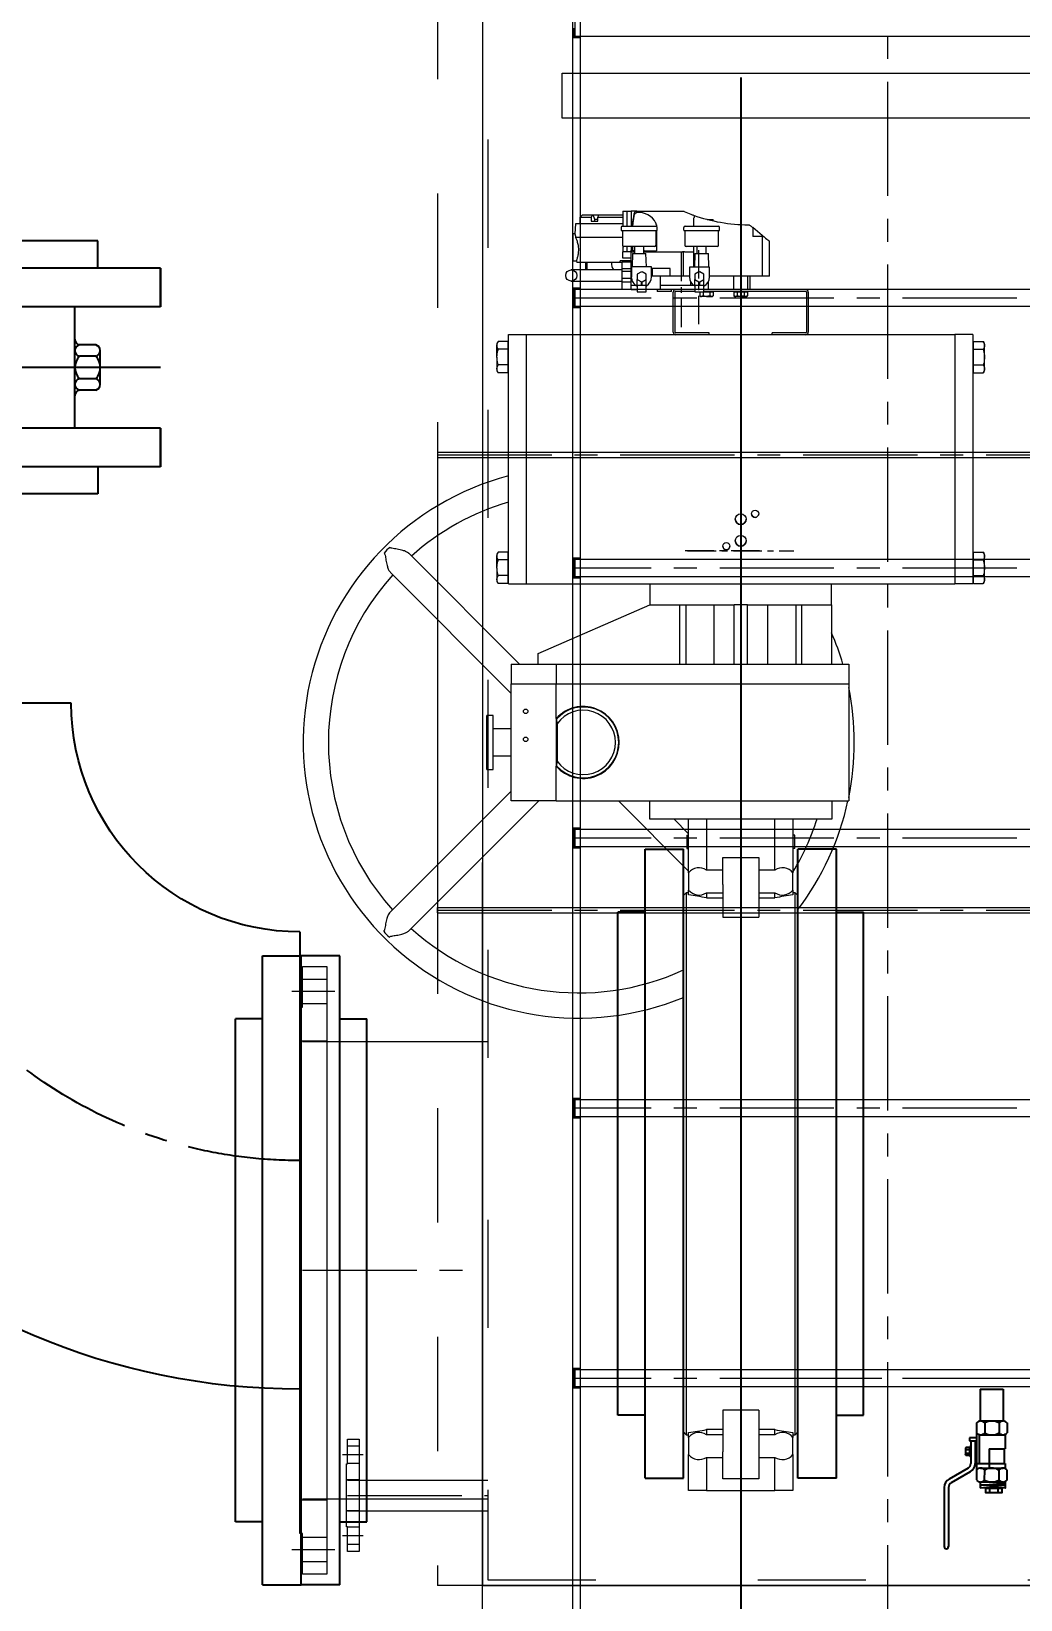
# Model space of a CAD drawing. Extents: x -181672 to 290600, y -29000 to 395522.
# Drawn here: x -88410 to -87310, y 35282 to 37024 of the extents above; entities that cross this region are included whole.
import ezdxf

# ---------------------------------------------------------------- set-up
doc = ezdxf.new("R2010")
doc.units = 0
doc.header["$LTSCALE"] = 10
for name, pattern in [('XFM7P20PCW$0$ACAD_ISO03W100', [30, 12, -18]), ('XFM7P20PCW$0$CENTER', [2, 1.25, -0.25, 0.25, -0.25]), ('XFM7P20PCW$0$CENTER2', [1.125, 0.75, -0.125, 0.125, -0.125]), ('XFM7P20PCW$0$CENTERX2', [20.32, 12.7, -2.54, 2.54, -2.54]), ('XFM7P20PCW$0$PHANTOMX2', [127, 63.5, -12.7, 12.7, -12.7, 12.7, -12.7])]:
    doc.linetypes.add(name, pattern=pattern)
for name, color, linetype in [('XFM7P20PCW$0$M-CWTR-CENT', 252, 'XFM7P20PCW$0$CENTER'), ('XFM7P20PCW$0$M-CWTR-VAVE', 252, 'Continuous'), ('XFM7P20PCW$0$P-PCWR-20.7-P', 252, 'Continuous'), ('XFM7P20PCW$0$管架', 252, 'Continuous')]:
    doc.layers.add(name, color=color, linetype=linetype)
for name, color, linetype, lineweight in [('XFM7P20PCW$0$中心線', 252, 'XFM7P20PCW$0$CENTERX2', 9), ('XFM7P20PCW$0$假想線', 252, 'XFM7P20PCW$0$PHANTOMX2', 9), ('XFM7P20PCW$0$實線', 252, 'Continuous', 9), ('XFM7P20PCW$0$爬梯護欄', 231, 'Continuous', 9), ('XFM7P20PCW$0$虛線', 252, 'XFM7P20PCW$0$ACAD_ISO03W100', 9)]:
    doc.layers.add(name, color=color, linetype=linetype, lineweight=lineweight)
doc.styles.add('XFM7P20PCW$0$Standard', font='txt.shx', dxfattribs={"bigfont": 'chineset.shx'})

# ---------------------------------------------------------------- blocks, each defined once
blk = doc.blocks.new('XFM7P20PCW$0$SL500')
for p, q in [((0, -34.925), (0, 34.925)), ((4.28625, 34.925), (0, 34.925)), ((4.28625, -34.925), (4.28625, 34.925)), ((4.28625, 27.94), (7.3025, 27.94)), ((7.3025, -27.94), (7.3025, 27.94)), ((4.28625, -27.94), (7.3025, -27.94)), ((4.28625, -34.925), (0, -34.925))]:
    blk.add_line(p, q)
blk = doc.blocks.new('XFM7P20PCW$0$控制閥 500A ON OFF')
at = {"linetype": 'Continuous', "lineweight": 15}
for p, q in [((-239.3, 1054), (-242.3, 1051)), ((-242.3, 1051), (-242.3, 1044)), ((-229.7, 1051), (-242.3, 1051)), ((-239.3, 1054), (-228.5, 1054)), ((-228.5, 1054), (-229.7, 1051)), ((-229.7, 1051), (-229.7, 1047)), ((-229.7, 1047), (-222.4, 1047)), ((-228.5, 1054), (-227.6, 1054)), ((-227.7, 1054), (-221.2, 1054)), ((-225.5, 1049), (-227.6, 1054)), ((-222.4, 1049), (-225.6, 1049)), ((-225.5, 1047), (-225.5, 1049)), ((-222.4, 1051), (-221.2, 1054)), ((-222.4, 1047), (-222.4, 1051)), ((-194.5, 1051), (-222.4, 1051)), ((-221.2, 1054), (-194.5, 1054)), ((-194.5, 1058), (-194.5, 1041.5)), ((-194.5, 1058), (-189.6, 1058)), ((-189.6, 1041.5), (-189.6, 1058)), ((-189.6, 1058), (-185.3, 1058)), ((-185.3, 1058), (-185.3, 1041.5)), ((-178.8, 1058), (-185.3, 1058)), ((-184.2, 1041.5), (-182.6, 1050.6)), ((-182.4, 1051.9), (-182.6, 1050.6)), ((-182.4, 1051.9), (-181.8, 1055.5)), ((-178.8, 1058), (-127.5, 1058)), ((-115.5, 1050.4), (-115.4, 1051.1)), ((-115.5, 1041.5), (-115.5, 1050.4)), ((-100.6, 1049), (-97.3, 1049)), ((-97.3, 1049), (-94, 1049)), ((-94, 1047.4), (-94, 1049)), ((-247.9, 1033), (-249.8, 1033)), ((-249.8, 1003), (-249.8, 1033)), ((-247, 1044), (-247.9, 1033)), ((-194.5, 1044), (-247, 1044)), ((-194.9, 1029), (-246.7, 1029)), ((-196.3, 1040), (-196.3, 1036.9)), ((-195.9, 1036.5), (-156.6, 1036.5)), ((-194.9, 1036.5), (-194.9, 1020.5)), ((-194.8, 1041.5), (-157.7, 1041.5)), ((-157.6, 1020.5), (-157.6, 1036.5)), ((-157.2, 1042.9), (-157.2, 1041.4)), ((-157.2, 1036.5), (-157.2, 1014)), ((-156.3, 1036.9), (-156.3, 1040)), ((-126.9, 1040), (-126.9, 1036.9)), ((-126.5, 1036.5), (-87.3, 1036.5)), ((-125.5, 1036.5), (-125.5, 1020.5)), ((-125.4, 1041.5), (-88.4, 1041.5)), ((-88.3, 1020.5), (-88.3, 1036.5)), ((-86.9, 1036.9), (-86.9, 1040)), ((-50.3, 1040), (-50.1, 1039.9)), ((-50.1, 1039.9), (-50.1, 1030)), ((-39.5, 1031.2), (-50.1, 1039.9)), ((-39.5, 1030), (-50.1, 1030)), ((-39.5, 1030), (-39.5, 1031.2)), ((-39.5, 1031.2), (-39.3, 1031.1)), ((-39.3, 986), (-39.3, 1031.1)), ((-194.5, 1019.5), (-194.5, 1013)), ((-194.5, 1006), (-194.5, 1013)), ((-185.3, 1013), (-194.5, 1013)), ((-159.1, 1019), (-193.4, 1019)), ((-189.6, 1013), (-189.6, 1019)), ((-185.3, 1019), (-185.3, 1013)), ((-185.3, 991.4), (-185.3, 1013)), ((-185.3, 1013), (-181.3, 1013)), ((-183.7, 1011), (-184.3, 996.2)), ((-183.7, 1019), (-183.7, 1014)), ((-181.3, 1014), (-183.7, 1014)), ((-183.7, 1011), (-168.8, 1011)), ((-181.3, 1011), (-181.3, 1019)), ((-171.3, 1011), (-171.3, 1019)), ((-170.4, 1014), (-171.3, 1014)), ((-170.4, 1013), (-171.3, 1013)), ((-170.4, 1014), (-157.2, 1014)), ((-170.4, 1013), (-128.2, 1013)), ((-168.3, 996.2), (-168.8, 1011)), ((-127, 1013), (-128.2, 1013)), ((-126, 1013), (-127, 1013)), ((-127, 986), (-127, 1013)), ((-126, 1013), (-115.5, 1013)), ((-89.7, 1019), (-124.1, 1019)), ((-115.5, 1013), (-115.5, 1019)), ((-115.5, 996), (-115.5, 1013)), ((-114.4, 1011), (-114.9, 996)), ((-114.4, 1011), (-99.4, 1011)), ((-111.9, 1011), (-111.9, 1019)), ((-101.9, 1011), (-101.9, 1019)), ((-98.9, 996), (-99.4, 1011)), ((-31.5, 1013), (-31.5, 1024.7)), ((-31.5, 986), (-31.5, 1013)), ((-249.8, 1003), (-246, 1003)), ((-246, 1003), (-245.8, 1001)), ((-197.3, 1001), (-245.8, 1001)), ((-235.9, 1001), (-235.9, 993.7)), ((-234.3, 993.4), (-234.3, 1001)), ((-231.7, 992.9), (-234.3, 993.4)), ((-197.3, 1001), (-197.3, 1003)), ((-192.3, 1003), (-197.3, 1003)), ((-195.3, 1001), (-197.3, 1001)), ((-195.3, 1002), (-185.3, 1002)), ((-195.3, 994.5), (-195.3, 1002)), ((-195.3, 994.5), (-185.3, 994.5)), ((-195.3, 991.4), (-195.3, 994.5)), ((-185.3, 1006), (-194.5, 1006)), ((-192.3, 1003), (-192.3, 1002)), ((-185.3, 1003), (-192.3, 1003)), ((-185, 996.2), (-185, 985.3)), ((-162.5, 996.2), (-185, 996.2)), ((-162.5, 985.3), (-162.5, 996.2)), ((-142, 994.5), (-162, 994.5)), ((-162, 994.5), (-162, 994.5)), ((-162, 994.5), (-162, 986)), ((-142, 986), (-142, 994.5)), ((-120.6, 996), (-120.6, 985.1)), ((-98.1, 996), (-120.6, 996)), ((-98.1, 985.1), (-98.1, 996)), ((-195.3, 992.9), (-251.8, 992.9)), ((-251.8, 980.5), (-195.3, 980.5)), ((-195.3, 983.6), (-195.3, 991.4)), ((-195.3, 991.4), (-185.3, 991.4)), ((-195.3, 983.6), (-185.3, 983.6)), ((-195.3, 979.7), (-195.3, 983.6)), ((-195.3, 979.7), (-185.3, 979.7)), ((-195.3, 971.4), (-195.3, 979.7)), ((-185.3, 983.6), (-185.3, 991.4)), ((-185, 986), (-185.3, 986)), ((-185.3, 979.7), (-185.3, 983.6)), ((-185.3, 971.4), (-185.3, 979.7)), ((-185.3, 976), (-180.1, 976)), ((-173.9, 990.6), (-178.4, 988)), ((-178.4, 988), (-178.4, 982.3)), ((-178.4, 982.3), (-173.9, 979.7)), ((-178.4, 975.7), (-178.4, 982.3)), ((-178.4, 975.7), (-178.4, 968.7)), ((-175.9, 975.7), (-178.4, 975.7)), ((-173.9, 975.7), (-175.9, 975.7)), ((-173.9, 975.7), (-173.9, 979.7)), ((-172.9, 975.7), (-173.9, 975.7)), ((-168.4, 988), (-172.9, 990.6)), ((-172.9, 979.7), (-168.4, 982.3)), ((-172.9, 975.7), (-172.9, 979.7)), ((-170.9, 975.7), (-172.9, 975.7)), ((-168.4, 975.7), (-170.9, 975.7)), ((-168.4, 982.3), (-168.4, 988)), ((-168.4, 975.7), (-168.4, 982.3)), ((-168.4, 968.7), (-168.4, 975.7)), ((-162, 986), (-162.5, 986)), ((-142, 986), (-162, 986)), ((-152.5, 971), (-152.5, 986)), ((-152.5, 976), (-119.4, 976)), ((-127, 986), (-142, 986)), ((-120.6, 986), (-127, 986)), ((-119.4, 980.1), (-119.4, 976)), ((-109.9, 990.6), (-114.4, 988)), ((-114.4, 988), (-114.4, 982.3)), ((-114.4, 982.3), (-109.9, 979.7)), ((-114.4, 975.7), (-114.4, 982.3)), ((-114.4, 975.7), (-114.4, 968.7)), ((-111.9, 975.7), (-114.4, 975.7)), ((-109.9, 975.7), (-111.9, 975.7)), ((-109.9, 975.7), (-109.9, 979.7)), ((-108.9, 975.7), (-109.9, 975.7)), ((-104.4, 988), (-108.9, 990.6)), ((-108.9, 979.7), (-104.4, 982.3)), ((-108.9, 975.7), (-108.9, 979.7)), ((-106.9, 975.7), (-108.9, 975.7)), ((-104.4, 975.7), (-106.9, 975.7)), ((-104.4, 982.3), (-104.4, 988)), ((-104.4, 975.7), (-104.4, 982.3)), ((-104.4, 968.7), (-104.4, 975.7)), ((-99.5, 979.7), (-99.5, 971)), ((-99.5, 979.7), (-99.5, 971)), ((-39.3, 986), (-98.1, 986)), ((-71.5, 986), (-71.5, 971)), ((-55.5, 971), (-55.5, 986)), ((-53, 971), (-53, 986)), ((-39.1, 986), (-39.3, 986)), ((-31.5, 986), (-39.1, 986)), ((-195.3, 971.4), (-185.3, 971.4)), ((-185.3, 971), (-185.3, 971.4)), ((-179, 971), (-179, 971)), ((-179, 971), (-178.4, 971)), ((-178.4, 968.7), (-168.4, 968.7)), ((-152.5, 971), (-168.4, 971)), ((-156.5, 971), (-156.5, 969)), ((-140.5, 969), (-156.5, 969)), ((-135.8, 971), (-152.5, 971)), ((-140.5, 969), (-140.5, 971)), ((-138.5, 923.7), (-138.5, 968.3)), ((-136.5, 923.7), (-136.5, 968.3)), ((-114.4, 971), (-135.8, 971)), ((-114.4, 969), (-135.8, 969)), ((-114.4, 968.7), (-104.4, 968.7)), ((-109, 968.4), (-109, 964.1)), ((-109, 968.4), (-107.1, 968.4)), ((-109, 964.1), (-108, 963.5)), ((-108, 968.7), (-108, 968.4)), ((-108, 963.5), (-107.1, 963.5)), ((-107.1, 968.4), (-105.3, 968.4)), ((-101.5, 963.5), (-107.1, 963.5)), ((-105.3, 968.4), (-105.3, 964.1)), ((-105.3, 968.4), (-101.5, 968.4)), ((8.8, 971), (-104.4, 971)), ((8.8, 969), (-104.4, 969)), ((-101.5, 968.4), (-97.7, 968.4)), ((-101.5, 963.5), (-95.9, 963.5)), ((-97.7, 968.4), (-97.7, 964.1)), ((-97.7, 968.4), (-95.9, 968.4)), ((-95.9, 968.4), (-94, 968.4)), ((-95.9, 963.5), (-95, 963.5)), ((-95, 968.4), (-95, 969)), ((-95, 963.5), (-94, 964.1)), ((-94, 968.4), (-94, 964.1)), ((-71, 968.4), (-71, 964.1)), ((-71, 968.4), (-69.1, 968.4)), ((-71, 964.1), (-70, 963.5)), ((-70, 969), (-70, 968.4)), ((-70, 963.5), (-69.1, 963.5)), ((-69.1, 968.4), (-67.3, 968.4)), ((-63.5, 963.5), (-69.1, 963.5)), ((-67.3, 968.4), (-67.3, 964.1)), ((-67.3, 968.4), (-63.5, 968.4)), ((-63.5, 968.4), (-59.7, 968.4)), ((-63.5, 963.5), (-57.9, 963.5)), ((-59.7, 968.4), (-59.7, 964.1)), ((-59.7, 968.4), (-57.9, 968.4)), ((-57.9, 968.4), (-56, 968.4)), ((-57.9, 963.5), (-57, 963.5)), ((-57, 968.4), (-57, 969)), ((-57, 963.5), (-56, 964.1)), ((-56, 968.4), (-56, 964.1)), ((9.5, 968.3), (9.5, 923.7)), ((11.5, 968.3), (11.5, 923.7)), ((-333, 913.3), (-334.4, 911)), ((-334.4, 911), (-334.4, 909)), ((-334.4, 896), (-334.4, 909)), ((-322.3, 913.3), (-333, 913.3)), ((-322.3, 913.3), (-322.3, 909)), ((-321.5, 911), (-322.3, 911)), ((-322.3, 909), (-322.3, 904.7)), ((-321.5, 921), (-301.5, 921)), ((-321.5, 912.1), (-321.5, 921)), ((-321.5, 808.8), (-321.5, 912.1)), ((-301.5, 912.1), (-301.5, 921)), ((-301.5, 921), (174.5, 921)), ((-301.5, 808.8), (-301.5, 912.1)), ((-98.5, 923), (-135.8, 923)), ((-98.5, 921), (-98.5, 923)), ((-28.5, 921), (-28.5, 923)), ((8.8, 923), (-28.5, 923)), ((194.5, 921), (174.5, 921)), ((174.5, 921), (174.5, 912.1)), ((174.5, 912.1), (174.5, 808.8)), ((194.5, 921), (194.5, 912.1)), ((194.5, 912.1), (194.5, 808.8)), ((195.3, 911), (194.5, 911)), ((195.3, 909), (195.3, 913.3)), ((195.3, 913.3), (206, 913.3)), ((195.3, 904.7), (195.3, 909)), ((207.4, 911), (206, 913.3)), ((207.4, 909), (207.4, 911)), ((207.4, 896), (207.4, 909)), ((-334.4, 896), (-334.4, 883)), ((-322.3, 904.7), (-333, 904.7)), ((-322.3, 904.7), (-322.3, 896)), ((-322.3, 896), (-322.3, 887.3)), ((195.3, 904.7), (206, 904.7)), ((195.3, 896), (195.3, 904.7)), ((195.3, 887.3), (195.3, 896)), ((207.4, 883), (207.4, 896)), ((-334.4, 883), (-334.4, 881)), ((-334.4, 881), (-333, 878.7)), ((-322.3, 887.3), (-333, 887.3)), ((-322.3, 878.7), (-333, 878.7)), ((-322.3, 887.3), (-322.3, 883)), ((-322.3, 883), (-322.3, 878.7)), ((-322.3, 881), (-321.5, 881)), ((194.5, 881), (195.3, 881)), ((195.3, 887.3), (206, 887.3)), ((195.3, 883), (195.3, 887.3)), ((195.3, 878.7), (195.3, 883)), ((195.3, 878.7), (206, 878.7)), ((206, 878.7), (207.4, 881)), ((207.4, 881), (207.4, 883)), ((-321.5, 802.7), (-321.5, 808.8)), ((-321.5, 644), (-321.5, 802.7)), ((-301.5, 802.7), (-301.5, 808.8)), ((-301.5, 644), (-301.5, 802.7)), ((174.5, 808.8), (174.5, 802.7)), ((174.5, 802.7), (174.5, 644)), ((194.5, 808.8), (194.5, 802.7)), ((194.5, 802.7), (194.5, 644)), ((-309.5, 555), (-432, 677.7)), ((-333, 679.3), (-334.4, 677)), ((-334.4, 677), (-334.4, 675)), ((-334.4, 662), (-334.4, 675)), ((-322.3, 679.3), (-333, 679.3)), ((-322.3, 670.7), (-333, 670.7)), ((-322.3, 679.3), (-322.3, 675)), ((-321.5, 677), (-322.3, 677)), ((-322.3, 675), (-322.3, 670.7)), ((-322.3, 670.7), (-322.3, 662)), ((195.3, 677), (194.5, 677)), ((195.3, 675), (195.3, 679.3)), ((195.3, 679.3), (206, 679.3)), ((195.3, 670.7), (195.3, 675)), ((195.3, 670.7), (206, 670.7)), ((195.3, 662), (195.3, 670.7)), ((207.4, 677), (206, 679.3)), ((207.4, 675), (207.4, 677)), ((207.4, 662), (207.4, 675)), ((-452.8, 656.9), (-318.5, 522.3)), ((-334.4, 662), (-334.4, 649)), ((-334.4, 649), (-334.4, 647)), ((-334.4, 647), (-333, 644.7)), ((-322.3, 653.3), (-333, 653.3)), ((-322.3, 644.7), (-333, 644.7)), ((-322.3, 662), (-322.3, 653.3)), ((-322.3, 653.3), (-322.3, 649)), ((-322.3, 649), (-322.3, 644.7)), ((-322.3, 647), (-321.5, 647)), ((194.5, 647), (195.3, 647)), ((195.3, 653.3), (195.3, 662)), ((195.3, 649), (195.3, 653.3)), ((195.3, 653.3), (206, 653.3)), ((195.3, 644.7), (195.3, 649)), ((195.3, 644.7), (206, 644.7)), ((206, 644.7), (207.4, 647)), ((207.4, 649), (207.4, 662)), ((207.4, 647), (207.4, 649)), ((-321.5, 644), (-301.5, 644)), ((-301.5, 644), (174.5, 644)), ((-164.5, 644), (-164.5, 621)), ((37.5, 621), (37.5, 644)), ((194.5, 644), (174.5, 644)), ((-288.5, 566.7), (-164.5, 621)), ((-164.5, 621), (-164.2, 621)), ((-164.2, 621), (-70.9, 621)), ((-131.5, 621), (-131.5, 555)), ((-124.6, 621), (-124.6, 555)), ((-93.4, 621), (-93.4, 555)), ((-55.9, 621), (-70.9, 621)), ((-70.9, 555), (-70.9, 621)), ((-55.9, 621), (37.5, 621)), ((-55.9, 555), (-55.9, 621)), ((-33.6, 621), (-33.6, 555)), ((-2.4, 621), (-2.4, 555)), ((4.5, 620.8), (4.5, 621)), ((4.5, 620.8), (37.5, 621)), ((4.5, 555), (4.5, 620.8)), ((37.5, 621), (37.4, 555)), ((-288.5, 555), (-288.5, 566.7)), ((-318.5, 555), (-318.5, 533)), ((-318.5, 555), (-268.5, 555)), ((-268.5, 555), (-268.5, 533)), ((-268.5, 555), (-63.5, 555)), ((-63.5, 555), (56.5, 555)), ((56.5, 555), (56.5, 533)), ((-318.5, 533), (-268.5, 533)), ((-318.5, 403), (-318.5, 533)), ((-268.5, 533), (-63.5, 533)), ((-268.5, 494.5), (-268.5, 533)), ((-63.5, 533), (56.5, 533)), ((56.5, 533), (56.5, 403)), ((-338.5, 498), (-345.5, 498)), ((-345.5, 438), (-345.5, 498)), ((-338.5, 438), (-338.5, 498)), ((-268.5, 494.5), (-268.5, 441.5)), ((-267.9, 494.2), (-268.5, 494.5)), ((-267.6, 488.9), (-267.9, 494.2)), ((-267.6, 488.9), (-267.6, 447.1)), ((-318.5, 483), (-338.5, 483)), ((-338.5, 453), (-318.5, 453)), ((-345.5, 438), (-338.5, 438)), ((-267.9, 441.8), (-268.5, 441.5)), ((-268.5, 403), (-268.5, 441.5)), ((-267.9, 441.8), (-267.6, 447.1)), ((-318.5, 414), (-453.2, 279.5)), ((-432.4, 258.7), (-287.8, 403)), ((-268.5, 403), (-318.5, 403)), ((-268.5, 403), (-63.5, 403)), ((-199.4, 403), (-121.5, 324.9)), ((-165, 403), (-165, 383)), ((-63.5, 403), (56.5, 403)), ((38, 383), (38, 403)), ((-165, 383), (38, 383)), ((-121.5, 366.5), (-137.9, 383)), ((-121.5, 323.1), (-121.5, 383)), ((-101.5, 383), (-101.5, 326.2)), ((-25.5, 326.2), (-25.5, 383)), ((-5.5, 383), (-5.5, 323.1)), ((-123.5, 365), (-121.5, 365)), ((-123.5, 365), (-123.5, 361)), ((-123.5, 361), (-123.5, 350)), ((-123.5, 361), (-121.5, 361)), ((-123.5, 350), (-121.5, 350)), ((-3.5, 365), (-5.5, 365)), ((-3.5, 350), (-5.5, 350)), ((-3.5, 350), (-3.5, 365)), ((-83.5, 340), (-43.5, 340)), ((-83.5, 310), (-83.5, 340)), ((-43.5, 340), (-43.5, 310)), ((-121.5, 323.1), (-121.5, 304)), ((-83.5, 326.2), (-101.5, 326.2)), ((-25.5, 326.2), (-43.5, 326.2)), ((-5.5, 304), (-5.5, 323.1)), ((-124, 301), (-127, 298)), ((-127, 0), (-127, 298)), ((-121.5, 301), (-124, 301)), ((-124, 301), (-124, 0)), ((-121.5, 298.6), (-121.5, 304)), ((-101.5, 301), (-83.5, 301)), ((-101.5, 301), (-101.5, 295.4)), ((-83.5, 310), (-83.5, 273.8)), ((-43.5, 310), (-43.5, 273.8)), ((-43.5, 301), (-25.5, 301)), ((-25.5, 295.4), (-25.5, 301)), ((-5.5, 304), (-5.5, 298.6)), ((-3, 301), (-5.5, 301)), ((0, 298), (-3, 301)), ((-3, 0), (-3, 301)), ((0, 298), (0, 0)), ((-101.5, 295.4), (-83.5, 295.4)), ((-43.5, 295.4), (-25.5, 295.4)), ((-83.5, 273.8), (-43.5, 273.8)), ((-127, -298), (-127, 0)), ((-124, 0), (-124, -301)), ((-3, -301), (-3, 0)), ((0, 0), (0, -298)), ((-43.5, -273.8), (-83.5, -273.8)), ((-83.5, -273.8), (-83.5, -320)), ((-43.5, -273.8), (-43.5, -320)), ((-83.5, -295.4), (-101.5, -295.4)), ((-101.5, -295.4), (-101.5, -301)), ((-25.5, -295.4), (-43.5, -295.4)), ((-25.5, -301), (-25.5, -295.4)), ((-127, -298), (-124, -301)), ((-124, -301), (-121.5, -301)), ((-121.5, -304), (-121.5, -298.6)), ((-121.5, -304), (-121.5, -323.1)), ((-83.5, -301), (-101.5, -301)), ((-25.5, -301), (-43.5, -301)), ((-5.5, -298.6), (-5.5, -304)), ((-5.5, -301), (-3, -301)), ((-5.5, -323.1), (-5.5, -304)), ((-3, -301), (0, -298)), ((-121.5, -363), (-121.5, -323.1)), ((-101.5, -326.2), (-83.5, -326.2)), ((-101.5, -326.2), (-101.5, -363)), ((-83.5, -350), (-83.5, -320)), ((-43.5, -320), (-43.5, -350)), ((-43.5, -326.2), (-25.5, -326.2)), ((-25.5, -363), (-25.5, -326.2)), ((-5.5, -323.1), (-5.5, -363)), ((-101.5, -363), (-121.5, -363)), ((-101.5, -363), (-25.5, -363)), ((-43.5, -350), (-83.5, -350)), ((-5.5, -363), (-25.5, -363))]:
    blk.add_line(p, q, dxfattribs=at)
at = {"linetype": 'XFM7P20PCW$0$CENTERX2', "lineweight": 0, "ltscale": 0.25}
for p, q in [((-129.5, 1012), (-129.5, 926)), ((-110.5, 1015), (-110.5, 932)), ((-63.5, 1015), (-63.5, 932)), ((-42.5, 681), (-125.5, 681)), ((-122.5, 681), (-4.5, 681))]:
    blk.add_line(p, q, dxfattribs=at)
at = {"linetype": 'Continuous', "lineweight": 15, "flags": 128}
for points in [[(-39.3, 1031.1), (-37.5, 1029.6), (-35.9, 1028.3), (-34.6, 1027.2), (-33.5, 1026.3), (-32.6, 1025.6), (-32, 1025.1), (-31.6, 1024.8), (-31.5, 1024.7)], [(-234.3, 993.4), (-235.2, 993.5), (-235.8, 993.6), (-235.9, 993.7)]]:
    blk.add_lwpolyline(points, dxfattribs=at)
at = {"linetype": 'Continuous', "lineweight": 15}
for centre, radius in [((-251.8, 986.7), 6.22), ((-63.5, 716), 6), ((-47.5, 722), 4), ((-63.5, 692), 6), ((-79.5, 686), 4), ((-302.5, 502.5), 2.5), ((-302.5, 471.5), 2.5)]:
    blk.add_circle(centre, radius, dxfattribs=at)
for centre, radius, start, end in [((-178.8, 1055), 3, 90, 169.937), ((-176.3, 1035.8), 20.7, 26.3006, 97.4057), ((-127.5, 1055), 3, 66.9655, 90), ((-53.9, 1228.1), 185.1, 246.9655, 249.4407), ((-53.9, 1228.1), 185.1, 249.4407, 250.4524), ((-53.9, 1228.1), 185.1, 250.4524, 269.6727), ((-194.8, 1040), 1.48, 90, 180), ((-195.9, 1036.9), 0.381, 180, 270), ((-157.7, 1040), 1.48, 0, 90), ((-156.6, 1036.9), 0.381, 270, 0), ((-125.4, 1040), 1.48, 90, 180), ((-126.5, 1036.9), 0.381, 180, 270), ((-88.4, 1040), 1.48, 0, 90), ((-87.3, 1036.9), 0.381, 270, 0), ((-193.4, 1020.5), 1.48, 180, 270), ((-159.1, 1020.5), 1.48, 270, 0), ((-124.1, 1020.5), 1.48, 180, 270), ((-89.7, 1020.5), 1.48, 270, 0), ((-192.3, 1001), 14.9, 180, 212.7417), ((-173.8, 985.3), 11.3, 180, 245.9483), ((-173.4, 985.1), 5.5, 84.62, 95.38), ((-173.4, 985.1), 5.5, 264.62, 275.38), ((-173.8, 985.3), 11.3, 298.7722, 0), ((-109.4, 985.1), 11.2, 180, 243.6122), ((-109.4, 985.1), 5.5, 84.62, 95.38), ((-109.4, 985.1), 5.5, 264.62, 275.38), ((-109.4, 985.1), 11.3, 296.3878, 0), ((-135.8, 968.3), 2.74, 90, 180), ((-135.8, 968.3), 0.737, 90, 180), ((8.8, 968.3), 2.74, 0, 90), ((8.8, 968.3), 0.737, 0, 90), ((-135.8, 923.7), 2.74, 180, 270), ((-135.8, 923.7), 0.737, 180, 270), ((8.8, 923.7), 2.74, 270, 0), ((8.8, 923.7), 0.737, 270, 0), ((-243.5, 468), 306.2, 104.7597, 292.3655), ((-243.5, 468), 278.2, 106.2846, 131.9031), ((-63.5, 716), 6, 180, 270), ((-63.5, 716), 6, 270, 360), ((-47.5, 722), 4, 180, 270), ((-47.5, 722), 4, 270, 0), ((-441.5, 666.5), 21.6, 122.7038, 147.165), ((-79.5, 686), 4, 180, 270), ((-79.5, 686), 4, 269.9999, 0), ((-63.5, 692), 6, 180, 269.9999), ((-63.5, 692), 6, 270, 360), ((-243.5, 468), 278.2, 137.9657, 221.9031), ((-243.5, 468), 306.2, 16.5087, 23.4139), ((-243.5, 468), 306.2, 348.4828, 11.5172), ((-238.5, 468), 40, 221.4096, 138.5904), ((-238.5, 468), 39.4, 221.7458, 138.2542), ((-238.5, 468), 35.8, 215.6114, 144.3886), ((-243.5, 468), 306.2, 322.6858, 347.7426), ((-243.5, 468), 278.2, 328.827, 342.2073), ((-109.8, 313.6), 15.1, 56.4597, 140.6906), ((-17.2, 313.6), 15.1, 39.3094, 123.5403), ((-109.8, 313.6), 15.1, 219.3094, 303.5403), ((-159.5, 0), 301, 78.8901, 82.7473), ((-17.2, 313.6), 15.1, 236.4597, 320.6906), ((32.5, 0), 301, 97.2527, 101.1099), ((-243.5, 468), 278.2, 227.9657, 294.7599), ((-442, 270), 21.6, 212.7041, 237.1648), ((-159.5, 0), 301, 277.2527, 281.1099), ((32.5, 0), 301, 258.8901, 262.7473), ((-109.8, -313.6), 15.1, 56.4597, 140.6906), ((-17.2, -313.6), 15.1, 39.3094, 123.5403), ((-109.8, -313.6), 15.1, 219.3094, 303.5403), ((-17.2, -313.6), 15.1, 236.4597, 320.6906)]:
    blk.add_arc(centre, radius, start, end, dxfattribs=at)
for centre, major_axis, ratio, start_param, end_param in [((178.4, 981), (-344, 0), 0.029072, 0.523599, 0.545179), ((-154.8, 981), (449.5, 0), 0.022246, 4.644526, 4.66)]:
    blk.add_ellipse(centre, major_axis=major_axis, ratio=ratio, start_param=start_param, end_param=end_param, dxfattribs=at)
for points, knots in [([(-182.6, 1050.6), (-182.9, 1049), (-183.4, 1046), (-183.6, 1043), (-183.6, 1041.5)], [0, 0, 0, 0, 0.5133792, 1, 1, 1, 1]), ([(-178.9, 1056.4), (-179.1, 1056.4), (-179.5, 1056.3), (-180.3, 1055.9), (-181.4, 1054.7), (-182.1, 1053.3), (-182.3, 1052.2), (-182.4, 1051.9)], [0, 0, 0, 0, 0.061827, 0.219757, 0.465993, 0.843311, 1, 1, 1, 1]), ([(-115.8, 1053.7), (-115.8, 1053.7), (-115.7, 1053.6), (-115.5, 1053.4), (-115.3, 1052.8), (-115.2, 1052.1), (-115.4, 1051.4), (-115.4, 1051.1)], [0, 0, 0, 0, 0.003105, 0.274178, 0.524471, 0.761994, 1, 1, 1, 1]), ([(-247.9, 1033), (-247.9, 1033), (-247.9, 1033), (-247.8, 1032.6), (-247.5, 1031.8), (-247.2, 1030.7), (-246.9, 1029.6), (-246.7, 1029)], [0, 0, 0, 0, 0.111907, 0.330834, 0.539424, 0.753561, 1, 1, 1, 1]), ([(-246, 1003), (-246, 1003), (-246, 1003), (-245.9, 1003.4), (-245.6, 1004.2), (-245.2, 1005.3), (-244.7, 1006.8), (-244.3, 1008.6), (-243.8, 1010.7), (-243.6, 1013), (-243.5, 1015.5), (-243.6, 1017.9), (-243.9, 1020.2), (-244.4, 1022.4), (-245, 1024.5), (-245.8, 1026.8), (-246.4, 1028.2), (-246.7, 1029)], [0, 0, 0, 0, 0.037387, 0.104724, 0.168793, 0.234543, 0.302068, 0.371375, 0.441895, 0.51469, 0.581145, 0.649887, 0.711129, 0.774017, 0.838069, 0.90361, 1, 1, 1, 1]), ([(-157.2, 1042.9), (-157.3, 1043.2), (-157.3, 1043.8), (-157.4, 1044.5), (-157.6, 1044.9), (-157.7, 1045)], [0, 0, 0, 0, 0.347942, 0.734737, 1, 1, 1, 1]), ([(-54.9, 1043), (-54.9, 1043), (-54.6, 1043), (-54, 1042.9), (-53.4, 1042.5), (-53.1, 1042.3)], [0, 0, 0, 0, 0.003939, 0.453591, 1, 1, 1, 1]), ([(-53.1, 1042.3), (-52.7, 1042), (-51.9, 1041.4), (-50.9, 1040.5), (-50.3, 1040)], [0, 0, 0, 0, 0.397523, 1, 1, 1, 1]), ([(-185.3, 1013), (-185, 1014.8), (-184.6, 1016.8), (-184.5, 1018.9), (-184.5, 1019)], [0, 0, 0, 0, 0.926768, 1, 1, 1, 1]), ([(-107.1, 963.5), (-107.2, 963.5), (-107.8, 963.5), (-108.4, 963.8), (-109, 964.1)], [0, 0, 0, 0, 0.070215, 1, 1, 1, 1]), ([(-105.3, 964.1), (-105.6, 963.9), (-106.2, 963.6), (-106.8, 963.5), (-107.1, 963.5)], [0, 0, 0, 0, 0.495458, 1, 1, 1, 1]), ([(-101.5, 963.5), (-101.8, 963.5), (-103.1, 963.5), (-104.3, 963.8), (-105.3, 964.1)], [0, 0, 0, 0, 0.241852, 1, 1, 1, 1]), ([(-97.7, 964.1), (-98, 964), (-99.2, 963.7), (-100.5, 963.6), (-101.5, 963.5)], [0, 0, 0, 0, 0.2237132, 1, 1, 1, 1]), ([(-95.9, 963.5), (-95.9, 963.5), (-96.5, 963.5), (-97.2, 963.8), (-97.7, 964.1)], [0, 0, 0, 0, 0.070215, 1, 1, 1, 1]), ([(-94, 964.1), (-94.3, 963.9), (-94.9, 963.6), (-95.6, 963.5), (-95.9, 963.5)], [0, 0, 0, 0, 0.495458, 1, 1, 1, 1]), ([(-69.1, 963.5), (-69.2, 963.5), (-69.8, 963.5), (-70.4, 963.8), (-71, 964.1)], [0, 0, 0, 0, 0.070215, 1, 1, 1, 1]), ([(-67.3, 964.1), (-67.6, 963.9), (-68.2, 963.6), (-68.8, 963.5), (-69.1, 963.5)], [0, 0, 0, 0, 0.495458, 1, 1, 1, 1]), ([(-63.5, 963.5), (-63.8, 963.5), (-65.1, 963.5), (-66.3, 963.8), (-67.3, 964.1)], [0, 0, 0, 0, 0.241851, 1, 1, 1, 1]), ([(-59.7, 964.1), (-60, 964), (-61.2, 963.7), (-62.5, 963.6), (-63.5, 963.5)], [0, 0, 0, 0, 0.2237133, 1, 1, 1, 1]), ([(-57.9, 963.5), (-57.9, 963.5), (-58.5, 963.5), (-59.2, 963.8), (-59.7, 964.1)], [0, 0, 0, 0, 0.070215, 1, 1, 1, 1]), ([(-56, 964.1), (-56.3, 963.9), (-56.9, 963.6), (-57.6, 963.5), (-57.9, 963.5)], [0, 0, 0, 0, 0.495458, 1, 1, 1, 1]), ([(-334.4, 909), (-334.4, 909.1), (-334.4, 909.9), (-334.1, 911.3), (-333.4, 912.7), (-333, 913.3)], [0, 0, 0, 0, 0.070104, 0.530791, 1, 1, 1, 1]), ([(-333, 904.7), (-333.4, 905.4), (-334.2, 906.8), (-334.3, 908.3), (-334.4, 909)], [0, 0, 0, 0, 0.495458, 1, 1, 1, 1]), ([(206, 913.3), (206.4, 912.6), (207.2, 911.2), (207.3, 909.7), (207.4, 909)], [0, 0, 0, 0, 0.495458, 1, 1, 1, 1]), ([(207.4, 909), (207.4, 908.9), (207.4, 908.1), (207.1, 906.6), (206.4, 905.3), (206, 904.7)], [0, 0, 0, 0, 0.070103, 0.530791, 1, 1, 1, 1]), ([(-334.4, 896), (-334.4, 896.7), (-334.3, 898.5), (-333.9, 901.4), (-333.3, 903.6), (-333, 904.7)], [0, 0, 0, 0, 0.239358, 0.617579, 1, 1, 1, 1]), ([(-333, 887.3), (-333.2, 888), (-333.7, 889.7), (-334.2, 892.6), (-334.3, 894.9), (-334.4, 896)], [0, 0, 0, 0, 0.220541, 0.607743, 1, 1, 1, 1]), ([(206, 904.7), (206.3, 903.6), (206.9, 901.4), (207.3, 898.5), (207.4, 896.7), (207.4, 896)], [0, 0, 0, 0, 0.378555, 0.760641, 1, 1, 1, 1]), ([(207.4, 896), (207.3, 894.9), (207.2, 892.6), (206.7, 889.7), (206.2, 888), (206, 887.3)], [0, 0, 0, 0, 0.38687, 0.779459, 1, 1, 1, 1]), ([(-334.4, 883), (-334.4, 883.1), (-334.4, 883.9), (-334.1, 885.4), (-333.4, 886.7), (-333, 887.3)], [0, 0, 0, 0, 0.070103, 0.530791, 1, 1, 1, 1]), ([(-333, 878.7), (-333.4, 879.4), (-334.2, 880.8), (-334.3, 882.3), (-334.4, 883)], [0, 0, 0, 0, 0.495458, 1, 1, 1, 1]), ([(206, 887.3), (206.4, 886.6), (207.2, 885.2), (207.3, 883.7), (207.4, 883)], [0, 0, 0, 0, 0.495459, 1, 1, 1, 1]), ([(207.4, 883), (207.4, 882.9), (207.4, 882.1), (207.1, 880.7), (206.4, 879.3), (206, 878.7)], [0, 0, 0, 0, 0.070104, 0.530791, 1, 1, 1, 1]), ([(-432, 677.7), (-432.2, 677.9), (-433, 678.7), (-434.8, 679.7), (-437, 680.7), (-439.4, 681.4), (-442.1, 682.1), (-445.2, 682.7), (-448.2, 683.1), (-450.8, 683.5), (-452.5, 684.1), (-453, 684.5), (-453.2, 684.7)], [0, 0, 0, 0, 0.05778, 0.194073, 0.284362, 0.377252, 0.50056, 0.627345, 0.754911, 0.885783, 0.958082, 1, 1, 1, 1]), ([(-459.7, 678.2), (-459.5, 678), (-459, 677.4), (-458.5, 675.7), (-458.1, 673.3), (-457.8, 670.4), (-457.2, 667.5), (-456.6, 664.8), (-455.9, 662.5), (-455.2, 660.6), (-454.4, 659), (-453.6, 657.8), (-453, 657.2), (-452.8, 656.9)], [0, 0, 0, 0, 0.04024, 0.125933, 0.24095, 0.35906, 0.480468, 0.604732, 0.69388, 0.785137, 0.858718, 0.934297, 1, 1, 1, 1]), ([(-334.4, 675), (-334.4, 675.1), (-334.4, 675.9), (-334.1, 677.3), (-333.4, 678.7), (-333, 679.3)], [0, 0, 0, 0, 0.070104, 0.530791, 1, 1, 1, 1]), ([(-333, 670.7), (-333.4, 671.4), (-334.2, 672.8), (-334.3, 674.3), (-334.4, 675)], [0, 0, 0, 0, 0.495458, 1, 1, 1, 1]), ([(-334.4, 662), (-334.4, 662.7), (-334.3, 664.5), (-333.9, 667.4), (-333.3, 669.6), (-333, 670.7)], [0, 0, 0, 0, 0.239357, 0.617579, 1, 1, 1, 1]), ([(206, 679.3), (206.4, 678.6), (207.2, 677.2), (207.3, 675.7), (207.4, 675)], [0, 0, 0, 0, 0.495458, 1, 1, 1, 1]), ([(207.4, 675), (207.4, 674.9), (207.4, 674.1), (207.1, 672.6), (206.4, 671.3), (206, 670.7)], [0, 0, 0, 0, 0.070104, 0.530791, 1, 1, 1, 1]), ([(206, 670.7), (206.3, 669.6), (206.9, 667.4), (207.3, 664.5), (207.4, 662.7), (207.4, 662)], [0, 0, 0, 0, 0.378556, 0.760642, 1, 1, 1, 1]), ([(-333, 653.3), (-333.2, 654), (-333.7, 655.7), (-334.2, 658.6), (-334.3, 660.9), (-334.4, 662)], [0, 0, 0, 0, 0.220542, 0.607743, 1, 1, 1, 1]), ([(-334.4, 649), (-334.4, 649.1), (-334.4, 649.9), (-334.1, 651.4), (-333.4, 652.7), (-333, 653.3)], [0, 0, 0, 0, 0.070104, 0.530791, 1, 1, 1, 1]), ([(-333, 644.7), (-333.4, 645.4), (-334.2, 646.8), (-334.3, 648.3), (-334.4, 649)], [0, 0, 0, 0, 0.495458, 1, 1, 1, 1]), ([(207.4, 662), (207.3, 660.9), (207.2, 658.6), (206.7, 655.7), (206.2, 654), (206, 653.3)], [0, 0, 0, 0, 0.38687, 0.779459, 1, 1, 1, 1]), ([(206, 653.3), (206.4, 652.6), (207.2, 651.2), (207.3, 649.7), (207.4, 649)], [0, 0, 0, 0, 0.495458, 1, 1, 1, 1]), ([(207.4, 649), (207.4, 648.9), (207.4, 648.1), (207.1, 646.7), (206.4, 645.3), (206, 644.7)], [0, 0, 0, 0, 0.070104, 0.530791, 1, 1, 1, 1]), ([(-453.2, 279.5), (-453.4, 279.3), (-454.2, 278.5), (-455.2, 276.7), (-456.2, 274.5), (-456.9, 272.1), (-457.6, 269.4), (-458.2, 266.3), (-458.6, 263.3), (-459, 260.7), (-459.6, 259), (-460, 258.5), (-460.2, 258.3)], [0, 0, 0, 0, 0.0577799, 0.1940727, 0.2843618, 0.3772511, 0.5005591, 0.6273436, 0.7549106, 0.8857833, 0.9580812, 1, 1, 1, 1]), ([(-453.7, 251.8), (-453.5, 252), (-452.9, 252.5), (-451.2, 253), (-448.8, 253.4), (-445.9, 253.7), (-443, 254.3), (-440.3, 254.9), (-438, 255.6), (-436.1, 256.3), (-434.5, 257.1), (-433.3, 257.9), (-432.7, 258.5), (-432.4, 258.7)], [0, 0, 0, 0, 0.040239, 0.125933, 0.24095, 0.35906, 0.480468, 0.604731, 0.69388, 0.785137, 0.858718, 0.934297, 1, 1, 1, 1])]:
    blk.add_open_spline(points, degree=3, knots=knots, dxfattribs=at)
blk = doc.blocks.new('XFM7P20PCW$0$90h-20')
at = {"ltscale": 1000}
for p, q in [((4.36, 25.4), (4.36, 76.2)), ((29.76, 0), (80.56, 0))]:
    blk.add_line(p, q, dxfattribs=at)
for radius in [76.2, 25.4]:
    blk.add_arc((4.36, 0), radius, 0, 90, dxfattribs=at)
at = {"layer": 'XFM7P20PCW$0$M-CWTR-CENT'}
blk.add_arc((4.36, 0), 50.8, 0, 90, dxfattribs=at)
at = {"style": 'XFM7P20PCW$0$Standard'}
blk.add_text('SR', height=7.5, dxfattribs=at).set_placement((40.28, 35.92))
blk = doc.blocks.new('XFM7P20PCW$0$SL20')
at = {"color": 0, "linetype": 'ByBlock'}
for p, q in [((0, -34.925), (0, 34.925)), ((4.28625, 34.925), (0, 34.925)), ((4.28625, -34.925), (4.28625, 34.925)), ((4.28625, 27.94), (7.3025, 27.94)), ((7.3025, -27.94), (7.3025, 27.94)), ((4.28625, -27.94), (7.3025, -27.94)), ((4.28625, -34.925), (0, -34.925))]:
    blk.add_line(p, q, dxfattribs=at)
blk = doc.blocks.new('XFM7P20PCW$0$A$C4E284B51')
at = {"color": 1}
for p, q in [((57710.6, -10947.6), (57710.6, -9949.2)), ((57446.1, -10195.4), (57975.1, -10195.4))]:
    blk.add_line(p, q, dxfattribs=at)
at = {"layer": 'XFM7P20PCW$0$M-CWTR-VAVE'}
for p, q in [((57787, -10160.4), (57634.2, -10160.4)), ((57634.2, -10230.4), (57634.2, -10160.4)), ((57787, -10230.4), (57787, -10160.4)), ((57634.2, -10230.4), (57787, -10230.4)), ((57685.5, -10280.6), (57685.5, -10230.4)), ((57735.7, -10280.6), (57735.7, -10230.4)), ((57735.7, -10280.6), (57685.5, -10280.6)), ((57698, -10344.4), (57698, -10280.6)), ((57723.1, -10344.4), (57723.1, -10280.6)), ((57643.1, -10344.4), (57778.1, -10344.4)), ((57643.1, -10852.4), (57778.1, -10852.4)), ((57685.5, -10875.6), (57685.5, -10857.4)), ((57698, -10875.6), (57698, -10857.4)), ((57723.1, -10875.6), (57723.1, -10857.4)), ((57735.7, -10875.6), (57735.7, -10857.4)), ((57691.8, -10880.6), (57729.4, -10880.6)), ((57643.1, -10947.6), (57600.3, -10947.6)), ((57778.1, -10947.6), (57820.9, -10947.6))]:
    blk.add_line(p, q, dxfattribs=at)
at = {"layer": 'XFM7P20PCW$0$M-CWTR-VAVE', "linetype": 'XFM7P20PCW$0$CENTER2'}
blk.add_circle((57710.6, -10195.4), 150, dxfattribs=at)
at = {"layer": 'XFM7P20PCW$0$M-CWTR-VAVE'}
for centre, radius, start, end in [((57679.2, -10858.8), 6.43, 12.6804, 90), ((57691.8, -10858.8), 6.43, 12.6804, 167.3196), ((57710.6, -10870.6), 18.2, 46.3972, 133.6028), ((57729.4, -10858.8), 6.43, 12.6804, 167.3196), ((57742, -10858.8), 6.43, 90, 167.3196), ((57691.8, -10874.2), 6.43, 192.6804, 347.3196), ((57710.6, -10862.4), 18.2, 226.3972, 313.6028), ((57729.4, -10874.2), 6.43, 192.6804, 347.3196)]:
    blk.add_arc(centre, radius, start, end, dxfattribs=at)
at = {"layer": 'XFM7P20PCW$0$M-CWTR-VAVE', "yscale": 10, "zscale": 10}
for p, xscale in [((57643.1, -10598.4), -10), ((57778.1, -10598.4), 10)]:
    blk.add_blockref('XFM7P20PCW$0$SL20', p, dxfattribs=dict(at, xscale=xscale))
blk = doc.blocks.new('XFM7P20PCW$0$BALL')
at = {"color": 0, "linetype": 'ByBlock'}
for p, q in [((-1.88, 2.46), (-1.88, -2.83)), ((-1.5, 2.64), (0.58, 2.64)), ((-1.12, 2.46), (-1.12, 1.53)), ((0.21, 2.46), (0.21, 1.53)), ((0.96, 2.46), (0.96, 1.53)), ((-2.91, 0.07), (-2.91, -0.45)), ((-2.54, 0.17), (-2.86, 0.17)), ((-2.52, 1.07), (-2.52, 0.8)), ((-1.88, 1.07), (-2.52, 1.07)), ((-2.52, 0.8), (-1.88, 0.8)), ((-2.41, 0.26), (-2.49, 0.26)), ((-2.49, 0.26), (-2.49, -0.64)), ((-2.49, 0.07), (-2.49, -0.45)), ((-2.41, 0.8), (-2.41, -1.3)), ((-2.01, 0.8), (-2.01, -1.3)), ((-1.88, 0.01), (-2.01, 0.01)), ((-1.64, 1.37), (-1.64, -1.29)), ((-1.5, 1.35), (0.58, 1.35)), ((-0.71, 0.05), (0.78, 0.05)), ((-0.71, 0.05), (-0.71, -1.73)), ((0.68, 0.05), (0.68, -1.29)), ((0.78, 1.39), (0.78, 0.05)), ((-2.86, -0.02), (-2.54, -0.02)), ((-2.86, -0.35), (-2.54, -0.35)), ((-2.86, -0.54), (-2.54, -0.54)), ((-2.41, -0.64), (-2.49, -0.64)), ((-1.88, -0.38), (-2.01, -0.38)), ((-1.88, -1.29), (0.78, -1.29)), ((0.78, -1.29), (0.78, -1.77)), ((-2.66, -1.73), (-4.41, -2.74)), ((-2.46, -2.08), (-4.21, -3.09)), ((-1.5, -1.73), (0.58, -1.73)), ((-1.12, -2.83), (-1.12, -1.91)), ((0.21, -2.83), (0.21, -1.91)), ((0.96, -2.83), (0.96, -1.91)), ((-4.86, -3.52), (-4.86, -8.99)), ((-4.46, -3.52), (-4.46, -8.99)), ((-1.5, -3.01), (0.58, -3.01))]:
    blk.add_line(p, q, dxfattribs=at)
for centre, radius, start, end in [((-1.5, 2.15), 0.487, 39.1755, 140.8245), ((-1.5, 1.84), 0.487, 219.1755, 320.8245), ((-0.46, 1.31), 1.32, 59.7968, 120.2032), ((-0.46, 2.67), 1.32, 239.7968, 300.2032), ((0.58, 2.15), 0.487, 39.1755, 140.8245), ((0.58, 1.84), 0.487, 219.1755, 320.8245), ((-2.79, 0.07), 0.122, 129.1755, 230.8245), ((-2.61, 0.07), 0.122, 309.1755, 50.8245), ((-2.58, -0.19), 0.331, 149.7968, 210.2032), ((-2.79, -0.45), 0.122, 129.1755, 230.8245), ((-2.91, -1.3), 0.5, 300, 0), ((-2.82, -0.19), 0.331, 329.7968, 30.2032), ((-2.61, -0.45), 0.122, 309.1755, 50.8245), ((-2.91, -1.3), 0.9, 300, 0), ((-3.96, -3.52), 0.9, 120, 180), ((-1.5, -2.21), 0.487, 39.1755, 140.8245), ((-1.5, -2.53), 0.487, 219.1755, 320.8245), ((-0.46, -3.05), 1.32, 59.7968, 120.2032), ((-0.46, -1.69), 1.32, 239.7968, 300.2032), ((0.58, -2.21), 0.487, 39.1755, 140.8245), ((0.58, -2.53), 0.487, 219.1755, 320.8245), ((-3.96, -3.52), 0.5, 120, 180), ((-4.66, -8.99), 0.2, 180, 0)]:
    blk.add_arc(centre, radius, start, end, dxfattribs=at)
blk = doc.blocks.new('XFM7P20PCW$0$A$C594865B6')
at = {"color": 0, "linetype": 'ByBlock'}
for p, q in [((33.3, 147.7), (33.3, 118.2)), ((33.3, 147.7), (54.6, 147.7)), ((54.6, 147.7), (54.6, 118.2))]:
    blk.add_line(p, q, dxfattribs=at)
at = {"layer": 'XFM7P20PCW$0$管架', "linetype": 'ByBlock'}
for p, q in [((33.6, 56.2), (55.9, 58.9)), ((34.5, 58.9), (55.4, 60.6)), ((55.9, 58.9), (34.5, 58.9)), ((42, 56.2), (42, 51.6)), ((49.7, 56.2), (49.7, 51.6))]:
    blk.add_line(p, q, dxfattribs=at)
blk.add_lwpolyline([(56.3, 62.1), (56.3, 56.2), (33.6, 56.2), (33.6, 61.7)], dxfattribs=at)
blk.add_lwpolyline([(38.4, 56.2), (53.2, 56.2), (53.2, 51.6), (38.4, 51.6)], close=True, dxfattribs=at)
at = {"color": 1, "linetype": 'ByBlock', "xscale": 10, "yscale": 10, "zscale": 10}
blk.add_blockref('XFM7P20PCW$0$BALL', (48.6, 91.9), dxfattribs=at)
blk = doc.blocks.new('XFM7P20PCW$0$A$C1DFA1C15')
at = {"layer": 'XFM7P20PCW$0$中心線'}
for p, q in [((27.5, 52.6), (27.5, 5.1)), ((647.5, 52.6), (647.5, 5.1))]:
    blk.add_line(p, q, dxfattribs=at)
at = {"layer": 'XFM7P20PCW$0$實線'}
for p, q in [((82.5, 43.8), (82.5, 13.8)), ((592.5, 43.8), (592.5, 13.8))]:
    blk.add_line(p, q, dxfattribs=at)
blk.add_lwpolyline([(0, 13.8), (675, 13.8), (675, 40.8), (630, 40.8), (630, 43.8), (45, 43.8), (45, 40.8), (0, 40.8)], close=True, dxfattribs=at)
at = {"layer": 'XFM7P20PCW$0$虛線'}
for p, q in [((14, 40.8), (14, 13.8)), ((41, 40.8), (41, 13.8)), ((634, 40.8), (634, 13.8)), ((661, 40.8), (661, 13.8))]:
    blk.add_line(p, q, dxfattribs=at)
blk = doc.blocks.new('XFM7P20PCW$0$A$C66DA32E9')
at = {"layer": 'XFM7P20PCW$0$中心線'}
for p, q in [((17.5, 0), (17.5, 23)), ((107.5, 0), (107.5, 23))]:
    blk.add_line(p, q, dxfattribs=at)
at = {"layer": 'XFM7P20PCW$0$實線'}
for p, q in [((45.2, 4.5), (45.2, 18.5)), ((79.7, 4.5), (79.7, 18.5))]:
    blk.add_line(p, q, dxfattribs=at)
blk.add_lwpolyline([(0, 4.5), (125, 4.5), (125, 17.5), (97.5, 17.5), (97.5, 18.5), (27.5, 18.5), (27.5, 17.5), (0, 17.5)], close=True, dxfattribs=at)
at = {"layer": 'XFM7P20PCW$0$虛線'}
for p, q in [((8, 4.5), (8, 17.5)), ((27, 4.5), (27, 17.5)), ((98, 4.5), (98, 17.5)), ((117, 4.5), (117, 17.5))]:
    blk.add_line(p, q, dxfattribs=at)
blk = doc.blocks.new('XFM7P20PCW$0$A$C71CE059F')
at = {"layer": 'XFM7P20PCW$0$中心線'}
blk.add_line((62.5, 4.5), (62.5, 160.5), dxfattribs=at)
at = {"layer": 'XFM7P20PCW$0$實線'}
for p, q in [((45.5, 4.5), (45.5, 160.5)), ((79.5, 4.5), (79.5, 160.5))]:
    blk.add_line(p, q, dxfattribs=at)
at = {"layer": 'XFM7P20PCW$0$實線', "rotation": 180}
blk.add_blockref('XFM7P20PCW$0$A$C66DA32E9', (125, 22), dxfattribs=at)
blk = doc.blocks.new('XFM7P20PCW$0$A$C6F51268F')
at = {"layer": 'XFM7P20PCW$0$爬梯護欄'}
for points in [[(731.4, 2090.5), (725.4, 2090.5), (725.4, 2089), (734.4, 2089), (734.4, 2100), (731.4, 2100)], [(731.4, 1800), (734.4, 1800), (734.4, 1811), (725.4, 1811), (725.4, 1809.5), (731.4, 1809.5)], [(731.4, 1790.5), (725.4, 1790.5), (725.4, 1789), (734.4, 1789), (734.4, 1800), (731.4, 1800)], [(731.4, 1500), (734.4, 1500), (734.4, 1511), (725.4, 1511), (725.4, 1509.5), (731.4, 1509.5)], [(731.4, 1490.5), (725.4, 1490.5), (725.4, 1489), (734.4, 1489), (734.4, 1500), (731.4, 1500)], [(731.4, 1200), (734.4, 1200), (734.4, 1211), (725.4, 1211), (725.4, 1209.5), (731.4, 1209.5)], [(731.4, 1190.5), (725.4, 1190.5), (725.4, 1189), (734.4, 1189), (734.4, 1200), (731.4, 1200)], [(731.4, 900), (734.4, 900), (734.4, 911), (725.4, 911), (725.4, 909.5), (731.4, 909.5)], [(731.4, 890.5), (725.4, 890.5), (725.4, 889), (734.4, 889), (734.4, 900), (731.4, 900)], [(731.4, 600), (734.4, 600), (734.4, 611), (725.4, 611), (725.4, 609.5), (731.4, 609.5)], [(731.4, 590.5), (725.4, 590.5), (725.4, 589), (734.4, 589), (734.4, 600), (731.4, 600)]]:
    blk.add_hatch(color=256, dxfattribs=at).paths.add_polyline_path(points)
at = {"layer": 'XFM7P20PCW$0$中心線'}
for p, q in [((384.4, 3666), (384.4, 0)), ((37.4, 1800), (731.4, 1800)), ((37.4, 1500), (731.4, 1500)), ((37.4, 1200), (731.4, 1200)), ((37.4, 900), (731.4, 900)), ((37.4, 600), (731.4, 600)), ((187.4, 600), (581.4, 600))]:
    blk.add_line(p, q, dxfattribs=at)
at = {"layer": 'XFM7P20PCW$0$爬梯護欄'}
for p, q in [((725.4, 50), (725.4, 3982)), ((734.4, 3982), (734.4, 50)), ((731.4, 2090.5), (731.4, 2109.5)), ((34.4, 2090.5), (731.4, 2090.5)), ((725.4, 2089), (734.4, 2089)), ((34.4, 1809.5), (731.4, 1809.5)), ((725.4, 1811), (734.4, 1811)), ((731.4, 1790.5), (731.4, 1809.5)), ((34.4, 1790.5), (731.4, 1790.5)), ((725.4, 1789), (734.4, 1789)), ((34.4, 1509.5), (731.4, 1509.5)), ((725.4, 1511), (734.4, 1511)), ((731.4, 1490.5), (731.4, 1509.5)), ((34.4, 1490.5), (731.4, 1490.5)), ((725.4, 1489), (734.4, 1489)), ((34.4, 1209.5), (731.4, 1209.5)), ((725.4, 1211), (734.4, 1211)), ((731.4, 1190.5), (731.4, 1209.5)), ((34.4, 1190.5), (731.4, 1190.5)), ((725.4, 1189), (734.4, 1189)), ((34.4, 909.5), (731.4, 909.5)), ((725.4, 911), (734.4, 911)), ((731.4, 890.5), (731.4, 909.5)), ((34.4, 890.5), (731.4, 890.5)), ((725.4, 889), (734.4, 889)), ((725.4, 611), (734.4, 611)), ((34.4, 609.5), (731.4, 609.5)), ((731.4, 590.5), (731.4, 609.5)), ((34.4, 590.5), (731.4, 590.5)), ((725.4, 589), (734.4, 589))]:
    blk.add_line(p, q, dxfattribs=at)
blk = doc.blocks.new('XFM7P20PCW$0$A$C1ae29330')
at = {"layer": 'XFM7P20PCW$0$中心線'}
for p, q in [((2659.2, 1636.6), (47.2, 1636.6)), ((2659.2, 1130.6), (47.2, 1130.6)), ((2809.2, 730.6), (2609.2, 730.6))]:
    blk.add_line(p, q, dxfattribs=at)
at = {"layer": 'XFM7P20PCW$0$假想線'}
for p in [(2659.2, 2942.6), (2609.2, 380.6)]:
    blk.add_line(p, (2659.2, 380.6), dxfattribs=at)
at = {"layer": 'XFM7P20PCW$0$實線'}
for p, q in [((2609.2, 2892.6), (2609.2, 380.6)), ((2659.2, 1639.6), (2659.2, 1633.6)), ((2609.2, 380.6), (2609.2, 1183.6)), ((2659.2, 1127.6), (2659.2, 1133.6)), ((2809.2, 984.6), (2603.2, 984.6)), ((2809.2, 476.6), (2603.2, 476.6)), ((2609.2, 380.6), (97.2, 380.6)), ((1756.2, 380.6), (2609.2, 380.6)), ((2609.2, 230.6), (2609.2, 380.6))]:
    blk.add_line(p, q, dxfattribs=at)
at = {"layer": 'XFM7P20PCW$0$實線', "ltscale": 10}
for p, q in [((2659.2, 1639.6), (47.2, 1639.6)), ((2659.2, 1633.6), (47.2, 1633.6)), ((2659.2, 1133.6), (47.2, 1133.6)), ((2659.2, 1127.6), (47.2, 1127.6))]:
    blk.add_line(p, q, dxfattribs=at)
at = {"layer": 'XFM7P20PCW$0$爬梯護欄'}
blk.add_lwpolyline([(2520.7, 2010.6), (2520.7, 2060.6), (1797.7, 2060.6), (1797.7, 2010.6)], close=True, dxfattribs=at)
at = {"layer": 'XFM7P20PCW$0$虛線'}
for p, q in [((2603.2, 2886.6), (2603.2, 386.6)), ((2603.2, 386.6), (103.2, 386.6))]:
    blk.add_line(p, q, dxfattribs=at)
at = {"layer": 'XFM7P20PCW$0$實線'}
blk.add_blockref('XFM7P20PCW$0$A$C6F51268F', (1774.8, 10.6), dxfattribs=at)
for name, p, rotation in [('XFM7P20PCW$0$A$C1DFA1C15', (2768.3, 1068.1), 270), ('XFM7P20PCW$0$A$C71CE059F', (2763.7, 418.1), 90)]:
    blk.add_blockref(name, p, dxfattribs=dict(at, rotation=rotation))
blk = doc.blocks.new('XFM7P20PCW')
blk.add_line((-87621.45696, 36972.9081), (-87621.45696, 33833.53542))
at = {"xscale": -1}
blk.add_blockref('XFM7P20PCW$0$A$C1ae29330', (-85299.24159, 34917.22716), dxfattribs=at)
blk.add_blockref('XFM7P20PCW$0$控制閥 500A ON OFF', (-87557.95696, 35766.2218))
at = {"layer": 'XFM7P20PCW$0$P-PCWR-20.7-P', "rotation": 89.99999999999999}
blk.add_blockref('XFM7P20PCW$0$A$C4E284B51', (-99213.74932, -21059.87997), dxfattribs=at)
at = {"layer": 'XFM7P20PCW$0$P-PCWR-20.7-P'}
for name, p, xscale, yscale, zscale, rotation in [('XFM7P20PCW$0$90h-20', (-88111.42261, 36321.33945), -10, 10, 10, 90), ('XFM7P20PCW$0$A$C594865B6', (-87395.32452, 35338.61157), 1.199999999882566, 1.199999999882566, 1.199999999882566, 359.9441256958273)]:
    blk.add_blockref(name, p, dxfattribs=dict(at, xscale=xscale, yscale=yscale, zscale=zscale, rotation=rotation))
at = {"layer": 'XFM7P20PCW$0$P-PCWR-20.7-P', "yscale": 10, "zscale": 10}
for p, xscale in [((-87684.95696, 35766.2218), -10), ((-87557.95696, 35766.2218), 10), ((-88109.94141, 35647.86688), -10), ((-88109.94141, 35647.86688), 10)]:
    blk.add_blockref('XFM7P20PCW$0$SL500', p, dxfattribs=dict(at, xscale=xscale))

msp = doc.modelspace()

# ---------------------------------------------------------------- block references
msp.add_blockref('XFM7P20PCW', (0, 0))

doc.saveas('drawing.dxf')
